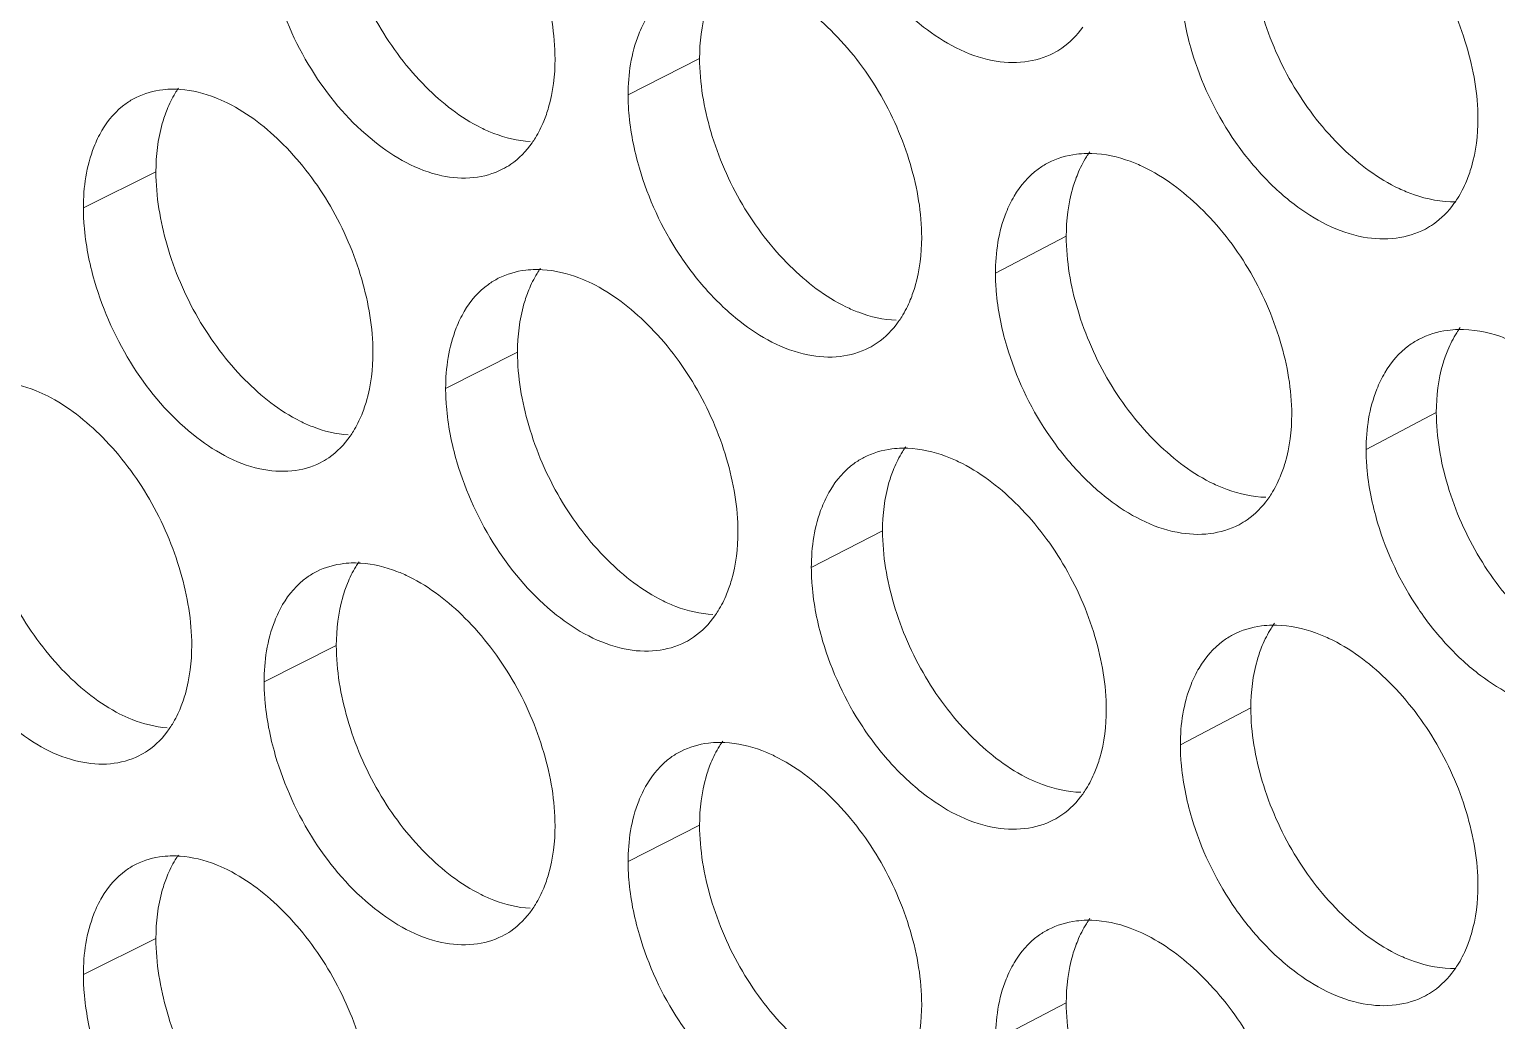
# Model space of a CAD drawing. Header units: millimetres. Extents: x 1177 to 4147, y 93 to 2194.
# Drawn here: x 2580.43 to 2595.5, y 1010.76 to 1020.94 of the extents above; entities that cross this region are included whole.
import ezdxf

# ---------------------------------------------------------------- set-up
doc = ezdxf.new("R2010")
doc.units = ezdxf.units.MM
doc.header["$LTSCALE"] = 0.1
doc.layers.get('0').update_dxf_attribs({"lineweight": 13})
doc.layers.add('标注', color=251, linetype='Continuous', lineweight=9)

# ---------------------------------------------------------------- blocks, each defined once
blk = doc.blocks.new('02')
blk.add_open_spline([(4464.256, 1081.959), (4470.898, 1078.69), (4498.426, 1065.614), (4526.651, 1054.018), (4548.28, 1045.99)], degree=3, knots=[0, 0, 0, 0, 0.242917, 1, 1, 1, 1])
at = {"layer": '标注'}
for p, q in [((4465.295, 1049.326), (4464.246, 1048.79)), ((4457.319, 1047.663), (4456.254, 1047.134)), ((4457.319, 1047.663), (4456.254, 1047.134)), ((4470.674, 1046.716), (4469.635, 1046.175)), ((4462.624, 1045.015), (4461.569, 1044.482)), ((4462.624, 1045.015), (4461.569, 1044.482)), ((4476.103, 1044.131), (4475.073, 1043.586)), ((4467.979, 1042.392), (4466.934, 1041.854)), ((4467.979, 1042.392), (4466.934, 1041.854)), ((4459.965, 1040.711), (4458.906, 1040.18)), ((4473.382, 1039.795), (4472.348, 1039.252)), ((4473.382, 1039.795), (4472.348, 1039.252)), ((4465.295, 1038.076), (4464.246, 1037.54)), ((4457.319, 1036.413), (4456.254, 1035.884)), ((4470.674, 1035.466), (4469.635, 1034.925))]:
    blk.add_line(p, q, dxfattribs=at)
for centre, radius, start, end in [((4457.571, 1047.415), 1.459, 85.9113, 90.3279), ((4457.571, 1047.415), 1.459, 85.9113, 90.3279), ((4471.001, 1046.422), 1.508, 88.1658, 91.0012), ((4462.906, 1044.749), 1.478, 86.8291, 90.6001), ((4462.906, 1044.749), 1.478, 86.8291, 90.6001), ((4468.29, 1042.108), 1.498, 87.7255, 90.8684), ((4468.29, 1042.108), 1.498, 87.7255, 90.8684), ((4460.232, 1040.454), 1.468, 86.3729, 90.4645), ((4473.723, 1039.493), 1.518, 88.601, 91.1331), ((4473.723, 1039.493), 1.518, 88.601, 91.1331), ((4465.592, 1037.801), 1.488, 87.2799, 90.7347), ((4457.571, 1036.165), 1.459, 85.9113, 90.3279), ((4471.001, 1035.172), 1.508, 88.1658, 91.0012)]:
    blk.add_arc(centre, radius, start, end, dxfattribs=at)
for points, knots in [([(4463.174, 1049.316), (4463.174, 1049.678), (4463.043, 1050.43), (4462.592, 1051.478), (4461.916, 1052.366), (4461.339, 1052.819), (4461.036, 1052.969)], [0, 0, 0, 0, 0.246729, 0.511193, 0.769606, 1, 1, 1, 1]), ([(4467.1, 1052.03), (4467.232, 1051.585), (4467.528, 1050.944), (4468.087, 1050.224), (4468.68, 1049.663), (4469.366, 1049.287), (4470.055, 1049.247), (4470.357, 1049.335), (4470.489, 1049.403)], [0, 0, 0, 0, 0.29218, 0.435922, 0.57205, 0.806581, 0.906826, 1, 1, 1, 1]), ([(4476.714, 1048.439), (4476.714, 1048.801), (4476.581, 1049.552), (4476.118, 1050.595), (4475.425, 1051.477), (4474.836, 1051.92), (4474.527, 1052.066)], [0, 0, 0, 0, 0.245829, 0.509477, 0.768016, 1, 1, 1, 1]), ([(4459.965, 1051.961), (4459.965, 1051.598), (4460.094, 1050.847), (4460.542, 1049.798), (4461.214, 1048.908), (4461.789, 1048.455), (4462.091, 1048.306)], [0, 0, 0, 0, 0.247033, 0.511643, 0.769894, 1, 1, 1, 1]), ([(4473.382, 1051.045), (4473.382, 1050.683), (4473.514, 1049.932), (4473.973, 1048.888), (4474.662, 1048.005), (4475.249, 1047.561), (4475.558, 1047.415)], [0, 0, 0, 0, 0.246134, 0.50993, 0.768307, 1, 1, 1, 1]), ([(4472.348, 1050.502), (4472.348, 1050.415), (4472.364, 1050.053), (4472.437, 1049.693), (4472.516, 1049.429)], [0, 0, 0, 0, 0.238732, 1, 1, 1, 1]), ([(4459.07, 1050.354), (4459.198, 1049.91), (4459.581, 1049.075), (4460.418, 1048.1), (4461.291, 1047.6), (4461.971, 1047.549), (4462.27, 1047.632), (4462.4, 1047.698)], [0, 0, 0, 0, 0.293762, 0.573619, 0.807925, 0.907583, 1, 1, 1, 1]), ([(4468.553, 1046.696), (4468.553, 1047.058), (4468.422, 1047.81), (4467.966, 1048.856), (4467.283, 1049.741), (4466.701, 1050.19), (4466.395, 1050.339)], [0, 0, 0, 0, 0.246367, 0.510504, 0.768967, 1, 1, 1, 1]), ([(4465.461, 1050.239), (4465.433, 1050.172), (4465.332, 1049.878), (4465.295, 1049.564), (4465.295, 1049.326)], [0, 0, 0, 0, 0.233282, 1, 1, 1, 1]), ([(4464.519, 1049.92), (4464.474, 1049.843), (4464.304, 1049.49), (4464.246, 1049.091), (4464.246, 1048.79)], [0, 0, 0, 0, 0.228624, 1, 1, 1, 1]), ([(4470.489, 1049.403), (4470.53, 1049.425), (4470.694, 1049.524), (4470.831, 1049.664), (4470.915, 1049.782)], [0, 0, 0, 0, 0.245281, 1, 1, 1, 1]), ([(4472.516, 1049.429), (4472.649, 1048.983), (4472.949, 1048.342), (4473.515, 1047.624), (4474.116, 1047.064), (4474.81, 1046.694), (4475.505, 1046.66), (4475.81, 1046.752), (4475.943, 1046.822)], [0, 0, 0, 0, 0.291305, 0.434775, 0.570777, 0.805593, 0.906279, 1, 1, 1, 1]), ([(4463.008, 1048.403), (4463.036, 1048.47), (4463.137, 1048.764), (4463.174, 1049.078), (4463.174, 1049.316)], [0, 0, 0, 0, 0.233221, 1, 1, 1, 1]), ([(4465.295, 1049.326), (4465.295, 1048.963), (4465.425, 1048.212), (4465.878, 1047.165), (4466.556, 1046.278), (4467.136, 1045.829), (4467.441, 1045.681)], [0, 0, 0, 0, 0.246671, 0.510955, 0.769257, 1, 1, 1, 1]), ([(4457.563, 1048.874), (4457.516, 1048.874), (4457.332, 1048.863), (4457.149, 1048.812), (4457.027, 1048.752)], [0, 0, 0, 0, 0.258421, 1, 1, 1, 1]), ([(4457.563, 1048.874), (4457.516, 1048.874), (4457.332, 1048.863), (4457.149, 1048.812), (4457.027, 1048.752)], [0, 0, 0, 0, 0.258421, 1, 1, 1, 1]), ([(4457.648, 1048.887), (4457.632, 1048.863), (4457.568, 1048.764), (4457.516, 1048.657), (4457.482, 1048.575)], [0, 0, 0, 0, 0.242569, 1, 1, 1, 1]), ([(4457.648, 1048.887), (4457.632, 1048.863), (4457.568, 1048.764), (4457.516, 1048.657), (4457.482, 1048.575)], [0, 0, 0, 0, 0.242569, 1, 1, 1, 1]), ([(4458.374, 1048.668), (4458.316, 1048.697), (4458.094, 1048.797), (4457.853, 1048.858), (4457.675, 1048.87)], [0, 0, 0, 0, 0.266713, 1, 1, 1, 1]), ([(4458.374, 1048.668), (4458.316, 1048.697), (4458.094, 1048.797), (4457.853, 1048.858), (4457.675, 1048.87)], [0, 0, 0, 0, 0.266713, 1, 1, 1, 1]), ([(4464.246, 1048.79), (4464.246, 1048.703), (4464.261, 1048.34), (4464.333, 1047.98), (4464.411, 1047.715)], [0, 0, 0, 0, 0.238632, 1, 1, 1, 1]), ([(4457.027, 1048.752), (4456.976, 1048.726), (4456.774, 1048.605), (4456.616, 1048.419), (4456.526, 1048.266)], [0, 0, 0, 0, 0.242512, 1, 1, 1, 1]), ([(4457.027, 1048.752), (4456.976, 1048.726), (4456.774, 1048.605), (4456.616, 1048.419), (4456.526, 1048.266)], [0, 0, 0, 0, 0.242512, 1, 1, 1, 1]), ([(4457.482, 1048.575), (4457.455, 1048.508), (4457.355, 1048.214), (4457.319, 1047.9), (4457.319, 1047.663)], [0, 0, 0, 0, 0.232835, 1, 1, 1, 1]), ([(4457.482, 1048.575), (4457.455, 1048.508), (4457.355, 1048.214), (4457.319, 1047.9), (4457.319, 1047.663)], [0, 0, 0, 0, 0.232835, 1, 1, 1, 1]), ([(4460.502, 1045.01), (4460.502, 1045.373), (4460.373, 1046.125), (4459.923, 1047.173), (4459.251, 1048.063), (4458.677, 1048.517), (4458.374, 1048.668)], [0, 0, 0, 0, 0.246911, 0.511538, 0.769926, 1, 1, 1, 1]), ([(4460.502, 1045.01), (4460.502, 1045.373), (4460.373, 1046.125), (4459.923, 1047.173), (4459.251, 1048.063), (4458.677, 1048.517), (4458.374, 1048.668)], [0, 0, 0, 0, 0.246911, 0.511538, 0.769926, 1, 1, 1, 1]), ([(4462.837, 1048.086), (4462.854, 1048.11), (4462.92, 1048.21), (4462.974, 1048.319), (4463.008, 1048.403)], [0, 0, 0, 0, 0.242697, 1, 1, 1, 1]), ([(4476.545, 1047.525), (4476.573, 1047.592), (4476.676, 1047.886), (4476.714, 1048.2), (4476.714, 1048.439)], [0, 0, 0, 0, 0.233967, 1, 1, 1, 1]), ([(4456.526, 1048.266), (4456.481, 1048.189), (4456.312, 1047.835), (4456.254, 1047.436), (4456.254, 1047.134)], [0, 0, 0, 0, 0.227885, 1, 1, 1, 1]), ([(4456.526, 1048.266), (4456.481, 1048.189), (4456.312, 1047.835), (4456.254, 1047.436), (4456.254, 1047.134)], [0, 0, 0, 0, 0.227885, 1, 1, 1, 1]), ([(4462.091, 1048.306), (4462.151, 1048.276), (4462.379, 1048.175), (4462.626, 1048.116), (4462.809, 1048.105)], [0, 0, 0, 0, 0.2667, 1, 1, 1, 1]), ([(4462.4, 1047.698), (4462.443, 1047.72), (4462.612, 1047.819), (4462.752, 1047.965), (4462.837, 1048.086)], [0, 0, 0, 0, 0.244733, 1, 1, 1, 1]), ([(4470.974, 1047.93), (4470.924, 1047.929), (4470.728, 1047.916), (4470.535, 1047.859), (4470.407, 1047.792)], [0, 0, 0, 0, 0.258483, 1, 1, 1, 1]), ([(4471.019, 1047.954), (4471.002, 1047.93), (4470.933, 1047.827), (4470.877, 1047.716), (4470.842, 1047.63)], [0, 0, 0, 0, 0.242868, 1, 1, 1, 1]), ([(4471.804, 1047.734), (4471.742, 1047.764), (4471.501, 1047.866), (4471.24, 1047.924), (4471.049, 1047.93)], [0, 0, 0, 0, 0.266802, 1, 1, 1, 1]), ([(4464.411, 1047.715), (4464.542, 1047.27), (4464.836, 1046.63), (4465.392, 1045.909), (4465.981, 1045.347), (4466.662, 1044.969), (4467.348, 1044.924), (4467.649, 1045.011), (4467.78, 1045.078)], [0, 0, 0, 0, 0.292621, 0.4365, 0.572692, 0.807081, 0.907102, 1, 1, 1, 1]), ([(4470.407, 1047.792), (4470.356, 1047.765), (4470.157, 1047.642), (4470, 1047.457), (4469.91, 1047.305)], [0, 0, 0, 0, 0.24332, 1, 1, 1, 1]), ([(4473.982, 1044.101), (4473.982, 1044.464), (4473.849, 1045.215), (4473.388, 1046.259), (4472.699, 1047.142), (4472.112, 1047.587), (4471.804, 1047.734)], [0, 0, 0, 0, 0.246007, 0.509819, 0.768332, 1, 1, 1, 1]), ([(4457.319, 1047.663), (4457.319, 1047.3), (4457.447, 1046.548), (4457.893, 1045.499), (4458.561, 1044.608), (4459.134, 1044.153), (4459.435, 1044.002)], [0, 0, 0, 0, 0.247215, 0.511988, 0.770214, 1, 1, 1, 1]), ([(4457.319, 1047.663), (4457.319, 1047.3), (4457.447, 1046.548), (4457.893, 1045.499), (4458.561, 1044.608), (4459.134, 1044.153), (4459.435, 1044.002)], [0, 0, 0, 0, 0.247215, 0.511988, 0.770214, 1, 1, 1, 1]), ([(4470.842, 1047.63), (4470.814, 1047.563), (4470.712, 1047.268), (4470.674, 1046.954), (4470.674, 1046.716)], [0, 0, 0, 0, 0.233581, 1, 1, 1, 1]), ([(4476.362, 1047.194), (4476.38, 1047.219), (4476.451, 1047.323), (4476.508, 1047.436), (4476.545, 1047.525)], [0, 0, 0, 0, 0.243017, 1, 1, 1, 1]), ([(4469.91, 1047.305), (4469.864, 1047.228), (4469.694, 1046.875), (4469.635, 1046.476), (4469.635, 1046.175)], [0, 0, 0, 0, 0.229116, 1, 1, 1, 1]), ([(4475.558, 1047.415), (4475.627, 1047.383), (4475.891, 1047.273), (4476.181, 1047.218), (4476.39, 1047.223)], [0, 0, 0, 0, 0.268088, 1, 1, 1, 1]), ([(4456.254, 1047.134), (4456.254, 1047.048), (4456.27, 1046.684), (4456.341, 1046.324), (4456.418, 1046.058)], [0, 0, 0, 0, 0.238534, 1, 1, 1, 1]), ([(4456.254, 1047.134), (4456.254, 1047.048), (4456.27, 1046.684), (4456.341, 1046.324), (4456.418, 1046.058)], [0, 0, 0, 0, 0.238534, 1, 1, 1, 1]), ([(4475.943, 1046.822), (4475.983, 1046.844), (4476.144, 1046.942), (4476.279, 1047.079), (4476.362, 1047.194)], [0, 0, 0, 0, 0.245619, 1, 1, 1, 1]), ([(4468.386, 1045.783), (4468.414, 1045.85), (4468.516, 1046.144), (4468.553, 1046.458), (4468.553, 1046.696)], [0, 0, 0, 0, 0.233519, 1, 1, 1, 1]), ([(4470.674, 1046.716), (4470.674, 1046.353), (4470.806, 1045.602), (4471.263, 1044.557), (4471.948, 1043.673), (4472.533, 1043.227), (4472.84, 1043.081)], [0, 0, 0, 0, 0.246312, 0.510271, 0.768623, 1, 1, 1, 1]), ([(4462.89, 1046.227), (4462.842, 1046.227), (4462.653, 1046.216), (4462.467, 1046.162), (4462.342, 1046.099)], [0, 0, 0, 0, 0.258444, 1, 1, 1, 1]), ([(4462.89, 1046.227), (4462.842, 1046.227), (4462.653, 1046.216), (4462.467, 1046.162), (4462.342, 1046.099)], [0, 0, 0, 0, 0.258444, 1, 1, 1, 1]), ([(4462.96, 1046.245), (4462.943, 1046.221), (4462.877, 1046.12), (4462.823, 1046.012), (4462.789, 1045.928)], [0, 0, 0, 0, 0.242682, 1, 1, 1, 1]), ([(4462.96, 1046.245), (4462.943, 1046.221), (4462.877, 1046.12), (4462.823, 1046.012), (4462.789, 1045.928)], [0, 0, 0, 0, 0.242682, 1, 1, 1, 1]), ([(4463.709, 1046.026), (4463.649, 1046.055), (4463.42, 1046.156), (4463.171, 1046.215), (4462.988, 1046.225)], [0, 0, 0, 0, 0.266759, 1, 1, 1, 1]), ([(4463.709, 1046.026), (4463.649, 1046.055), (4463.42, 1046.156), (4463.171, 1046.215), (4462.988, 1046.225)], [0, 0, 0, 0, 0.266759, 1, 1, 1, 1]), ([(4456.418, 1046.058), (4456.546, 1045.615), (4456.925, 1044.78), (4457.757, 1043.803), (4458.624, 1043.301), (4459.301, 1043.246), (4459.599, 1043.327), (4459.729, 1043.392)], [0, 0, 0, 0, 0.294207, 0.574275, 0.808437, 0.907868, 1, 1, 1, 1]), ([(4456.418, 1046.058), (4456.546, 1045.615), (4456.925, 1044.78), (4457.757, 1043.803), (4458.624, 1043.301), (4459.301, 1043.246), (4459.599, 1043.327), (4459.729, 1043.392)], [0, 0, 0, 0, 0.294207, 0.574275, 0.808437, 0.907868, 1, 1, 1, 1]), ([(4462.342, 1046.099), (4462.291, 1046.073), (4462.09, 1045.951), (4461.932, 1045.766), (4461.842, 1045.613)], [0, 0, 0, 0, 0.242847, 1, 1, 1, 1]), ([(4462.342, 1046.099), (4462.291, 1046.073), (4462.09, 1045.951), (4461.932, 1045.766), (4461.842, 1045.613)], [0, 0, 0, 0, 0.242847, 1, 1, 1, 1]), ([(4465.857, 1042.378), (4465.857, 1042.74), (4465.726, 1043.492), (4465.272, 1044.538), (4464.593, 1045.426), (4464.014, 1045.876), (4463.709, 1046.026)], [0, 0, 0, 0, 0.246547, 0.510848, 0.769286, 1, 1, 1, 1]), ([(4465.857, 1042.378), (4465.857, 1042.74), (4465.726, 1043.492), (4465.272, 1044.538), (4464.593, 1045.426), (4464.014, 1045.876), (4463.709, 1046.026)], [0, 0, 0, 0, 0.246547, 0.510848, 0.769286, 1, 1, 1, 1]), ([(4469.635, 1046.175), (4469.635, 1046.088), (4469.651, 1045.725), (4469.724, 1045.366), (4469.802, 1045.101)], [0, 0, 0, 0, 0.238699, 1, 1, 1, 1]), ([(4462.789, 1045.928), (4462.761, 1045.861), (4462.661, 1045.567), (4462.624, 1045.253), (4462.624, 1045.015)], [0, 0, 0, 0, 0.233133, 1, 1, 1, 1]), ([(4462.789, 1045.928), (4462.761, 1045.861), (4462.661, 1045.567), (4462.624, 1045.253), (4462.624, 1045.015)], [0, 0, 0, 0, 0.233133, 1, 1, 1, 1]), ([(4468.21, 1045.46), (4468.227, 1045.484), (4468.295, 1045.587), (4468.351, 1045.697), (4468.386, 1045.783)], [0, 0, 0, 0, 0.242819, 1, 1, 1, 1]), ([(4461.842, 1045.613), (4461.797, 1045.536), (4461.628, 1045.182), (4461.569, 1044.783), (4461.569, 1044.482)], [0, 0, 0, 0, 0.228378, 1, 1, 1, 1]), ([(4461.842, 1045.613), (4461.797, 1045.536), (4461.628, 1045.182), (4461.569, 1044.783), (4461.569, 1044.482)], [0, 0, 0, 0, 0.228378, 1, 1, 1, 1]), ([(4467.441, 1045.681), (4467.503, 1045.651), (4467.738, 1045.549), (4467.993, 1045.491), (4468.181, 1045.483)], [0, 0, 0, 0, 0.26673, 1, 1, 1, 1]), ([(4467.78, 1045.078), (4467.822, 1045.1), (4467.988, 1045.199), (4468.126, 1045.341), (4468.21, 1045.46)], [0, 0, 0, 0, 0.245104, 1, 1, 1, 1]), ([(4476.424, 1045.347), (4476.373, 1045.346), (4476.173, 1045.331), (4475.975, 1045.272), (4475.844, 1045.202)], [0, 0, 0, 0, 0.258513, 1, 1, 1, 1]), ([(4476.453, 1045.376), (4476.435, 1045.351), (4476.365, 1045.247), (4476.308, 1045.134), (4476.271, 1045.046)], [0, 0, 0, 0, 0.243002, 1, 1, 1, 1]), ([(4477.262, 1045.155), (4477.192, 1045.188), (4476.926, 1045.297), (4476.635, 1045.352), (4476.424, 1045.347)], [0, 0, 0, 0, 0.268167, 1, 1, 1, 1]), ([(4475.844, 1045.202), (4475.794, 1045.175), (4475.595, 1045.051), (4475.439, 1044.866), (4475.349, 1044.714)], [0, 0, 0, 0, 0.243618, 1, 1, 1, 1]), ([(4460.338, 1044.098), (4460.365, 1044.165), (4460.466, 1044.459), (4460.502, 1044.772), (4460.502, 1045.01)], [0, 0, 0, 0, 0.233071, 1, 1, 1, 1]), ([(4460.338, 1044.098), (4460.365, 1044.165), (4460.466, 1044.459), (4460.502, 1044.772), (4460.502, 1045.01)], [0, 0, 0, 0, 0.233071, 1, 1, 1, 1]), ([(4462.624, 1045.015), (4462.624, 1044.652), (4462.754, 1043.901), (4463.204, 1042.853), (4463.879, 1041.965), (4464.456, 1041.514), (4464.76, 1041.365)], [0, 0, 0, 0, 0.246852, 0.511298, 0.769575, 1, 1, 1, 1]), ([(4462.624, 1045.015), (4462.624, 1044.652), (4462.754, 1043.901), (4463.204, 1042.853), (4463.879, 1041.965), (4464.456, 1041.514), (4464.76, 1041.365)], [0, 0, 0, 0, 0.246852, 0.511298, 0.769575, 1, 1, 1, 1]), ([(4469.802, 1045.101), (4469.934, 1044.656), (4470.232, 1044.015), (4470.795, 1043.296), (4471.392, 1042.735), (4472.082, 1042.362), (4472.774, 1042.325), (4473.078, 1042.415), (4473.209, 1042.484)], [0, 0, 0, 0, 0.291742, 0.435347, 0.571412, 0.806086, 0.906551, 1, 1, 1, 1]), ([(4476.271, 1045.046), (4476.243, 1044.979), (4476.14, 1044.685), (4476.103, 1044.37), (4476.103, 1044.131)], [0, 0, 0, 0, 0.233879, 1, 1, 1, 1]), ([(4475.349, 1044.714), (4475.303, 1044.637), (4475.133, 1044.285), (4475.073, 1043.886), (4475.073, 1043.586)], [0, 0, 0, 0, 0.229607, 1, 1, 1, 1]), ([(4455.726, 1044.374), (4455.669, 1044.403), (4455.45, 1044.502), (4455.213, 1044.563), (4455.038, 1044.577)], [0, 0, 0, 0, 0.266684, 1, 1, 1, 1]), ([(4461.569, 1044.482), (4461.569, 1044.395), (4461.585, 1044.032), (4461.657, 1043.672), (4461.734, 1043.407)], [0, 0, 0, 0, 0.238599, 1, 1, 1, 1]), ([(4461.569, 1044.482), (4461.569, 1044.395), (4461.585, 1044.032), (4461.657, 1043.672), (4461.734, 1043.407)], [0, 0, 0, 0, 0.238599, 1, 1, 1, 1]), ([(4457.844, 1040.711), (4457.844, 1041.074), (4457.715, 1041.825), (4457.268, 1042.875), (4456.598, 1043.766), (4456.027, 1044.222), (4455.726, 1044.374)], [0, 0, 0, 0, 0.247093, 0.511885, 0.770247, 1, 1, 1, 1]), ([(4460.169, 1043.783), (4460.185, 1043.807), (4460.25, 1043.907), (4460.304, 1044.015), (4460.338, 1044.098)], [0, 0, 0, 0, 0.24264, 1, 1, 1, 1]), ([(4460.169, 1043.783), (4460.185, 1043.807), (4460.25, 1043.907), (4460.304, 1044.015), (4460.338, 1044.098)], [0, 0, 0, 0, 0.24264, 1, 1, 1, 1]), ([(4473.813, 1043.188), (4473.841, 1043.255), (4473.944, 1043.549), (4473.982, 1043.863), (4473.982, 1044.101)], [0, 0, 0, 0, 0.233818, 1, 1, 1, 1]), ([(4476.103, 1044.131), (4476.103, 1043.769), (4476.235, 1043.018), (4476.696, 1041.975), (4477.388, 1041.094), (4477.978, 1040.651), (4478.287, 1040.506)], [0, 0, 0, 0, 0.245956, 0.50959, 0.767992, 1, 1, 1, 1]), ([(4459.435, 1044.002), (4459.494, 1043.973), (4459.718, 1043.873), (4459.961, 1043.813), (4460.141, 1043.801)], [0, 0, 0, 0, 0.266679, 1, 1, 1, 1]), ([(4459.435, 1044.002), (4459.494, 1043.973), (4459.718, 1043.873), (4459.961, 1043.813), (4460.141, 1043.801)], [0, 0, 0, 0, 0.266679, 1, 1, 1, 1]), ([(4459.729, 1043.392), (4459.772, 1043.414), (4459.942, 1043.514), (4460.083, 1043.661), (4460.169, 1043.783)], [0, 0, 0, 0, 0.244538, 1, 1, 1, 1]), ([(4459.729, 1043.392), (4459.772, 1043.414), (4459.942, 1043.514), (4460.083, 1043.661), (4460.169, 1043.783)], [0, 0, 0, 0, 0.244538, 1, 1, 1, 1]), ([(4468.32, 1043.628), (4468.303, 1043.604), (4468.236, 1043.502), (4468.18, 1043.392), (4468.145, 1043.306)], [0, 0, 0, 0, 0.242804, 1, 1, 1, 1]), ([(4468.32, 1043.628), (4468.303, 1043.604), (4468.236, 1043.502), (4468.18, 1043.392), (4468.145, 1043.306)], [0, 0, 0, 0, 0.242804, 1, 1, 1, 1]), ([(4461.734, 1043.407), (4461.864, 1042.962), (4462.249, 1042.127), (4463.091, 1041.152), (4463.97, 1040.656), (4464.653, 1040.609), (4464.954, 1040.693), (4465.084, 1040.76)], [0, 0, 0, 0, 0.293319, 0.572966, 0.807416, 0.907301, 1, 1, 1, 1]), ([(4461.734, 1043.407), (4461.864, 1042.962), (4462.249, 1042.127), (4463.091, 1041.152), (4463.97, 1040.656), (4464.653, 1040.609), (4464.954, 1040.693), (4465.084, 1040.76)], [0, 0, 0, 0, 0.293319, 0.572966, 0.807416, 0.907301, 1, 1, 1, 1]), ([(4467.706, 1043.471), (4467.656, 1043.445), (4467.456, 1043.322), (4467.298, 1043.137), (4467.208, 1042.984)], [0, 0, 0, 0, 0.243166, 1, 1, 1, 1]), ([(4467.706, 1043.471), (4467.656, 1043.445), (4467.456, 1043.322), (4467.298, 1043.137), (4467.208, 1042.984)], [0, 0, 0, 0, 0.243166, 1, 1, 1, 1]), ([(4468.267, 1043.606), (4468.217, 1043.606), (4468.024, 1043.593), (4467.834, 1043.537), (4467.706, 1043.471)], [0, 0, 0, 0, 0.258469, 1, 1, 1, 1]), ([(4468.267, 1043.606), (4468.217, 1043.606), (4468.024, 1043.593), (4467.834, 1043.537), (4467.706, 1043.471)], [0, 0, 0, 0, 0.258469, 1, 1, 1, 1]), ([(4469.094, 1043.408), (4469.032, 1043.438), (4468.795, 1043.54), (4468.538, 1043.598), (4468.349, 1043.605)], [0, 0, 0, 0, 0.266791, 1, 1, 1, 1]), ([(4469.094, 1043.408), (4469.032, 1043.438), (4468.795, 1043.54), (4468.538, 1043.598), (4468.349, 1043.605)], [0, 0, 0, 0, 0.266791, 1, 1, 1, 1]), ([(4471.261, 1039.77), (4471.261, 1040.133), (4471.129, 1040.884), (4470.671, 1041.929), (4469.985, 1042.813), (4469.401, 1043.261), (4469.094, 1043.408)], [0, 0, 0, 0, 0.246187, 0.510161, 0.768649, 1, 1, 1, 1]), ([(4471.261, 1039.77), (4471.261, 1040.133), (4471.129, 1040.884), (4470.671, 1041.929), (4469.985, 1042.813), (4469.401, 1043.261), (4469.094, 1043.408)], [0, 0, 0, 0, 0.246187, 0.510161, 0.768649, 1, 1, 1, 1]), ([(4475.073, 1043.586), (4475.073, 1043.499), (4475.089, 1043.136), (4475.163, 1042.777), (4475.242, 1042.513)], [0, 0, 0, 0, 0.238766, 1, 1, 1, 1]), ([(4454.685, 1043.371), (4454.685, 1043.008), (4454.813, 1042.256), (4455.256, 1041.206), (4455.921, 1040.314), (4456.491, 1039.857), (4456.791, 1039.706)], [0, 0, 0, 0, 0.247397, 0.512334, 0.770535, 1, 1, 1, 1]), ([(4468.145, 1043.306), (4468.117, 1043.239), (4468.016, 1042.945), (4467.979, 1042.631), (4467.979, 1042.392)], [0, 0, 0, 0, 0.233432, 1, 1, 1, 1]), ([(4468.145, 1043.306), (4468.117, 1043.239), (4468.016, 1042.945), (4467.979, 1042.631), (4467.979, 1042.392)], [0, 0, 0, 0, 0.233432, 1, 1, 1, 1]), ([(4473.633, 1042.86), (4473.65, 1042.884), (4473.72, 1042.988), (4473.777, 1043.1), (4473.813, 1043.188)], [0, 0, 0, 0, 0.242949, 1, 1, 1, 1]), ([(4467.208, 1042.984), (4467.163, 1042.907), (4466.993, 1042.554), (4466.934, 1042.155), (4466.934, 1041.854)], [0, 0, 0, 0, 0.22887, 1, 1, 1, 1]), ([(4467.208, 1042.984), (4467.163, 1042.907), (4466.993, 1042.554), (4466.934, 1042.155), (4466.934, 1041.854)], [0, 0, 0, 0, 0.22887, 1, 1, 1, 1]), ([(4472.84, 1043.081), (4472.903, 1043.05), (4473.146, 1042.948), (4473.409, 1042.891), (4473.602, 1042.886)], [0, 0, 0, 0, 0.266746, 1, 1, 1, 1]), ([(4473.209, 1042.484), (4473.251, 1042.506), (4473.413, 1042.604), (4473.549, 1042.744), (4473.633, 1042.86)], [0, 0, 0, 0, 0.245453, 1, 1, 1, 1]), ([(4465.691, 1041.465), (4465.719, 1041.532), (4465.82, 1041.826), (4465.857, 1042.14), (4465.857, 1042.378)], [0, 0, 0, 0, 0.23337, 1, 1, 1, 1]), ([(4465.691, 1041.465), (4465.719, 1041.532), (4465.82, 1041.826), (4465.857, 1042.14), (4465.857, 1042.378)], [0, 0, 0, 0, 0.23337, 1, 1, 1, 1]), ([(4467.979, 1042.392), (4467.979, 1042.03), (4468.109, 1041.279), (4468.564, 1040.233), (4469.246, 1039.347), (4469.828, 1038.9), (4470.134, 1038.752)], [0, 0, 0, 0, 0.246491, 0.510612, 0.768939, 1, 1, 1, 1]), ([(4467.979, 1042.392), (4467.979, 1042.03), (4468.109, 1041.279), (4468.564, 1040.233), (4469.246, 1039.347), (4469.828, 1038.9), (4470.134, 1038.752)], [0, 0, 0, 0, 0.246491, 0.510612, 0.768939, 1, 1, 1, 1]), ([(4475.242, 1042.513), (4475.375, 1042.066), (4475.677, 1041.425), (4476.248, 1040.708), (4476.852, 1040.149), (4477.551, 1039.782), (4478.249, 1039.751), (4478.555, 1039.845), (4478.688, 1039.916)], [0, 0, 0, 0, 0.290871, 0.434206, 0.570147, 0.805105, 0.906009, 1, 1, 1, 1]), ([(4460.221, 1041.923), (4460.172, 1041.922), (4459.986, 1041.911), (4459.802, 1041.859), (4459.679, 1041.797)], [0, 0, 0, 0, 0.258432, 1, 1, 1, 1]), ([(4460.298, 1041.938), (4460.281, 1041.914), (4460.216, 1041.814), (4460.163, 1041.707), (4460.129, 1041.623)], [0, 0, 0, 0, 0.242625, 1, 1, 1, 1]), ([(4461.036, 1041.719), (4460.977, 1041.748), (4460.751, 1041.848), (4460.506, 1041.908), (4460.325, 1041.92)], [0, 0, 0, 0, 0.266738, 1, 1, 1, 1]), ([(4453.778, 1041.769), (4453.905, 1041.325), (4454.28, 1040.492), (4455.002, 1039.643), (4455.671, 1039.181), (4456.166, 1038.99), (4456.644, 1038.949), (4456.941, 1039.029), (4457.07, 1039.093)], [0, 0, 0, 0, 0.294183, 0.574014, 0.698487, 0.809259, 0.908301, 1, 1, 1, 1]), ([(4459.679, 1041.797), (4459.628, 1041.772), (4459.426, 1041.65), (4459.268, 1041.464), (4459.178, 1041.311)], [0, 0, 0, 0, 0.242682, 1, 1, 1, 1]), ([(4463.174, 1038.066), (4463.174, 1038.428), (4463.043, 1039.18), (4462.592, 1040.228), (4461.916, 1041.116), (4461.339, 1041.569), (4461.036, 1041.719)], [0, 0, 0, 0, 0.246729, 0.511193, 0.769606, 1, 1, 1, 1]), ([(4466.934, 1041.854), (4466.934, 1041.768), (4466.95, 1041.405), (4467.022, 1041.045), (4467.1, 1040.78)], [0, 0, 0, 0, 0.238665, 1, 1, 1, 1]), ([(4466.934, 1041.854), (4466.934, 1041.768), (4466.95, 1041.405), (4467.022, 1041.045), (4467.1, 1040.78)], [0, 0, 0, 0, 0.238665, 1, 1, 1, 1]), ([(4460.129, 1041.623), (4460.102, 1041.556), (4460.002, 1041.262), (4459.965, 1040.949), (4459.965, 1040.711)], [0, 0, 0, 0, 0.232984, 1, 1, 1, 1]), ([(4465.517, 1041.145), (4465.534, 1041.169), (4465.601, 1041.27), (4465.656, 1041.38), (4465.691, 1041.465)], [0, 0, 0, 0, 0.242757, 1, 1, 1, 1]), ([(4465.517, 1041.145), (4465.534, 1041.169), (4465.601, 1041.27), (4465.656, 1041.38), (4465.691, 1041.465)], [0, 0, 0, 0, 0.242757, 1, 1, 1, 1]), ([(4459.178, 1041.311), (4459.133, 1041.234), (4458.964, 1040.881), (4458.906, 1040.481), (4458.906, 1040.18)], [0, 0, 0, 0, 0.228131, 1, 1, 1, 1]), ([(4464.76, 1041.365), (4464.821, 1041.335), (4465.052, 1041.234), (4465.304, 1041.175), (4465.489, 1041.166)], [0, 0, 0, 0, 0.266716, 1, 1, 1, 1]), ([(4464.76, 1041.365), (4464.821, 1041.335), (4465.052, 1041.234), (4465.304, 1041.175), (4465.489, 1041.166)], [0, 0, 0, 0, 0.266716, 1, 1, 1, 1]), ([(4465.084, 1040.76), (4465.126, 1040.782), (4465.294, 1040.881), (4465.433, 1041.025), (4465.517, 1041.145)], [0, 0, 0, 0, 0.244921, 1, 1, 1, 1]), ([(4465.084, 1040.76), (4465.126, 1040.782), (4465.294, 1040.881), (4465.433, 1041.025), (4465.517, 1041.145)], [0, 0, 0, 0, 0.244921, 1, 1, 1, 1]), ([(4473.73, 1041.037), (4473.712, 1041.012), (4473.643, 1040.909), (4473.586, 1040.797), (4473.55, 1040.71)], [0, 0, 0, 0, 0.242934, 1, 1, 1, 1]), ([(4473.73, 1041.037), (4473.712, 1041.012), (4473.643, 1040.909), (4473.586, 1040.797), (4473.55, 1040.71)], [0, 0, 0, 0, 0.242934, 1, 1, 1, 1]), ([(4473.119, 1040.869), (4473.069, 1040.842), (4472.87, 1040.718), (4472.713, 1040.533), (4472.623, 1040.381)], [0, 0, 0, 0, 0.243471, 1, 1, 1, 1]), ([(4473.119, 1040.869), (4473.069, 1040.842), (4472.87, 1040.718), (4472.713, 1040.533), (4472.623, 1040.381)], [0, 0, 0, 0, 0.243471, 1, 1, 1, 1]), ([(4473.693, 1041.01), (4473.642, 1041.009), (4473.444, 1040.995), (4473.249, 1040.937), (4473.119, 1040.869)], [0, 0, 0, 0, 0.258498, 1, 1, 1, 1]), ([(4473.693, 1041.01), (4473.642, 1041.009), (4473.444, 1040.995), (4473.249, 1040.937), (4473.119, 1040.869)], [0, 0, 0, 0, 0.258498, 1, 1, 1, 1]), ([(4474.527, 1040.816), (4474.463, 1040.847), (4474.219, 1040.949), (4473.954, 1041.006), (4473.76, 1041.01)], [0, 0, 0, 0, 0.266809, 1, 1, 1, 1]), ([(4474.527, 1040.816), (4474.463, 1040.847), (4474.219, 1040.949), (4473.954, 1041.006), (4473.76, 1041.01)], [0, 0, 0, 0, 0.266809, 1, 1, 1, 1]), ([(4476.714, 1037.189), (4476.714, 1037.551), (4476.581, 1038.302), (4476.118, 1039.345), (4475.425, 1040.227), (4474.836, 1040.67), (4474.527, 1040.816)], [0, 0, 0, 0, 0.245829, 0.509477, 0.768016, 1, 1, 1, 1]), ([(4476.714, 1037.189), (4476.714, 1037.551), (4476.581, 1038.302), (4476.118, 1039.345), (4475.425, 1040.227), (4474.836, 1040.67), (4474.527, 1040.816)], [0, 0, 0, 0, 0.245829, 0.509477, 0.768016, 1, 1, 1, 1]), ([(4457.68, 1039.799), (4457.707, 1039.866), (4457.807, 1040.16), (4457.844, 1040.473), (4457.844, 1040.711)], [0, 0, 0, 0, 0.232922, 1, 1, 1, 1]), ([(4459.965, 1040.711), (4459.965, 1040.348), (4460.094, 1039.597), (4460.542, 1038.548), (4461.214, 1037.658), (4461.789, 1037.205), (4462.091, 1037.056)], [0, 0, 0, 0, 0.247033, 0.511643, 0.769894, 1, 1, 1, 1]), ([(4467.1, 1040.78), (4467.232, 1040.335), (4467.528, 1039.694), (4468.087, 1038.974), (4468.68, 1038.413), (4469.366, 1038.037), (4470.055, 1037.997), (4470.357, 1038.085), (4470.489, 1038.153)], [0, 0, 0, 0, 0.29218, 0.435922, 0.57205, 0.806581, 0.906826, 1, 1, 1, 1]), ([(4467.1, 1040.78), (4467.232, 1040.335), (4467.528, 1039.694), (4468.087, 1038.974), (4468.68, 1038.413), (4469.366, 1038.037), (4470.055, 1037.997), (4470.357, 1038.085), (4470.489, 1038.153)], [0, 0, 0, 0, 0.29218, 0.435922, 0.57205, 0.806581, 0.906826, 1, 1, 1, 1]), ([(4473.55, 1040.71), (4473.522, 1040.643), (4473.42, 1040.348), (4473.382, 1040.034), (4473.382, 1039.795)], [0, 0, 0, 0, 0.23373, 1, 1, 1, 1]), ([(4473.55, 1040.71), (4473.522, 1040.643), (4473.42, 1040.348), (4473.382, 1040.034), (4473.382, 1039.795)], [0, 0, 0, 0, 0.23373, 1, 1, 1, 1]), ([(4472.623, 1040.381), (4472.578, 1040.304), (4472.407, 1039.952), (4472.348, 1039.553), (4472.348, 1039.252)], [0, 0, 0, 0, 0.229361, 1, 1, 1, 1]), ([(4472.623, 1040.381), (4472.578, 1040.304), (4472.407, 1039.952), (4472.348, 1039.553), (4472.348, 1039.252)], [0, 0, 0, 0, 0.229361, 1, 1, 1, 1]), ([(4458.906, 1040.18), (4458.906, 1040.093), (4458.921, 1039.73), (4458.993, 1039.37), (4459.07, 1039.104)], [0, 0, 0, 0, 0.238567, 1, 1, 1, 1]), ([(4457.513, 1039.487), (4457.529, 1039.51), (4457.594, 1039.61), (4457.646, 1039.716), (4457.68, 1039.799)], [0, 0, 0, 0, 0.242584, 1, 1, 1, 1]), ([(4471.094, 1038.857), (4471.122, 1038.924), (4471.224, 1039.218), (4471.261, 1039.532), (4471.261, 1039.77)], [0, 0, 0, 0, 0.233669, 1, 1, 1, 1]), ([(4471.094, 1038.857), (4471.122, 1038.924), (4471.224, 1039.218), (4471.261, 1039.532), (4471.261, 1039.77)], [0, 0, 0, 0, 0.233669, 1, 1, 1, 1]), ([(4473.382, 1039.795), (4473.382, 1039.433), (4473.514, 1038.682), (4473.973, 1037.638), (4474.662, 1036.755), (4475.249, 1036.311), (4475.558, 1036.165)], [0, 0, 0, 0, 0.246134, 0.50993, 0.768307, 1, 1, 1, 1]), ([(4473.382, 1039.795), (4473.382, 1039.433), (4473.514, 1038.682), (4473.973, 1037.638), (4474.662, 1036.755), (4475.249, 1036.311), (4475.558, 1036.165)], [0, 0, 0, 0, 0.246134, 0.50993, 0.768307, 1, 1, 1, 1]), ([(4456.791, 1039.706), (4456.849, 1039.677), (4457.069, 1039.577), (4457.309, 1039.516), (4457.486, 1039.503)], [0, 0, 0, 0, 0.266655, 1, 1, 1, 1]), ([(4457.07, 1039.093), (4457.113, 1039.115), (4457.286, 1039.215), (4457.428, 1039.363), (4457.513, 1039.487)], [0, 0, 0, 0, 0.244338, 1, 1, 1, 1]), ([(4465.634, 1039.309), (4465.617, 1039.284), (4465.55, 1039.183), (4465.496, 1039.074), (4465.461, 1038.989)], [0, 0, 0, 0, 0.242742, 1, 1, 1, 1]), ([(4459.07, 1039.104), (4459.198, 1038.66), (4459.581, 1037.825), (4460.418, 1036.85), (4461.291, 1036.35), (4461.971, 1036.299), (4462.27, 1036.382), (4462.4, 1036.448)], [0, 0, 0, 0, 0.293762, 0.573619, 0.807925, 0.907583, 1, 1, 1, 1]), ([(4465.018, 1039.157), (4464.967, 1039.131), (4464.767, 1039.009), (4464.609, 1038.823), (4464.519, 1038.67)], [0, 0, 0, 0, 0.243008, 1, 1, 1, 1]), ([(4465.573, 1039.289), (4465.523, 1039.288), (4465.333, 1039.276), (4465.144, 1039.221), (4465.018, 1039.157)], [0, 0, 0, 0, 0.258456, 1, 1, 1, 1]), ([(4466.395, 1039.089), (4466.334, 1039.119), (4466.101, 1039.22), (4465.849, 1039.278), (4465.662, 1039.287)], [0, 0, 0, 0, 0.266777, 1, 1, 1, 1]), ([(4472.348, 1039.252), (4472.348, 1039.165), (4472.364, 1038.803), (4472.437, 1038.443), (4472.516, 1038.179)], [0, 0, 0, 0, 0.238732, 1, 1, 1, 1]), ([(4472.348, 1039.252), (4472.348, 1039.165), (4472.364, 1038.803), (4472.437, 1038.443), (4472.516, 1038.179)], [0, 0, 0, 0, 0.238732, 1, 1, 1, 1]), ([(4465.461, 1038.989), (4465.433, 1038.922), (4465.332, 1038.628), (4465.295, 1038.314), (4465.295, 1038.076)], [0, 0, 0, 0, 0.233282, 1, 1, 1, 1]), ([(4468.553, 1035.446), (4468.553, 1035.808), (4468.422, 1036.56), (4467.966, 1037.606), (4467.283, 1038.491), (4466.701, 1038.94), (4466.395, 1039.089)], [0, 0, 0, 0, 0.246367, 0.510504, 0.768967, 1, 1, 1, 1]), ([(4464.519, 1038.67), (4464.474, 1038.593), (4464.304, 1038.24), (4464.246, 1037.841), (4464.246, 1037.54)], [0, 0, 0, 0, 0.228624, 1, 1, 1, 1]), ([(4470.134, 1038.752), (4470.197, 1038.722), (4470.436, 1038.62), (4470.695, 1038.563), (4470.886, 1038.557)], [0, 0, 0, 0, 0.266739, 1, 1, 1, 1]), ([(4470.134, 1038.752), (4470.197, 1038.722), (4470.436, 1038.62), (4470.695, 1038.563), (4470.886, 1038.557)], [0, 0, 0, 0, 0.266739, 1, 1, 1, 1]), ([(4470.915, 1038.532), (4470.933, 1038.556), (4471.002, 1038.659), (4471.058, 1038.77), (4471.094, 1038.857)], [0, 0, 0, 0, 0.242883, 1, 1, 1, 1]), ([(4470.915, 1038.532), (4470.933, 1038.556), (4471.002, 1038.659), (4471.058, 1038.77), (4471.094, 1038.857)], [0, 0, 0, 0, 0.242883, 1, 1, 1, 1]), ([(4470.489, 1038.153), (4470.53, 1038.175), (4470.694, 1038.274), (4470.831, 1038.414), (4470.915, 1038.532)], [0, 0, 0, 0, 0.245281, 1, 1, 1, 1]), ([(4470.489, 1038.153), (4470.53, 1038.175), (4470.694, 1038.274), (4470.831, 1038.414), (4470.915, 1038.532)], [0, 0, 0, 0, 0.245281, 1, 1, 1, 1]), ([(4463.008, 1037.153), (4463.036, 1037.22), (4463.137, 1037.514), (4463.174, 1037.828), (4463.174, 1038.066)], [0, 0, 0, 0, 0.233221, 1, 1, 1, 1]), ([(4465.295, 1038.076), (4465.295, 1037.713), (4465.425, 1036.962), (4465.878, 1035.915), (4466.556, 1035.028), (4467.136, 1034.579), (4467.441, 1034.431)], [0, 0, 0, 0, 0.246671, 0.510955, 0.769257, 1, 1, 1, 1]), ([(4472.516, 1038.179), (4472.649, 1037.733), (4472.949, 1037.092), (4473.515, 1036.374), (4474.116, 1035.814), (4474.81, 1035.444), (4475.505, 1035.41), (4475.81, 1035.502), (4475.943, 1035.572)], [0, 0, 0, 0, 0.291305, 0.434775, 0.570777, 0.805593, 0.906279, 1, 1, 1, 1]), ([(4472.516, 1038.179), (4472.649, 1037.733), (4472.949, 1037.092), (4473.515, 1036.374), (4474.116, 1035.814), (4474.81, 1035.444), (4475.505, 1035.41), (4475.81, 1035.502), (4475.943, 1035.572)], [0, 0, 0, 0, 0.291305, 0.434775, 0.570777, 0.805593, 0.906279, 1, 1, 1, 1]), ([(4457.563, 1037.624), (4457.516, 1037.624), (4457.332, 1037.613), (4457.149, 1037.562), (4457.027, 1037.502)], [0, 0, 0, 0, 0.258421, 1, 1, 1, 1]), ([(4457.648, 1037.637), (4457.632, 1037.613), (4457.568, 1037.514), (4457.516, 1037.407), (4457.482, 1037.325)], [0, 0, 0, 0, 0.242569, 1, 1, 1, 1]), ([(4458.374, 1037.418), (4458.316, 1037.447), (4458.094, 1037.547), (4457.853, 1037.608), (4457.675, 1037.62)], [0, 0, 0, 0, 0.266713, 1, 1, 1, 1]), ([(4457.027, 1037.502), (4456.976, 1037.476), (4456.774, 1037.355), (4456.616, 1037.169), (4456.526, 1037.016)], [0, 0, 0, 0, 0.242512, 1, 1, 1, 1]), ([(4460.502, 1033.76), (4460.502, 1034.123), (4460.373, 1034.875), (4459.923, 1035.923), (4459.251, 1036.813), (4458.677, 1037.267), (4458.374, 1037.418)], [0, 0, 0, 0, 0.246911, 0.511538, 0.769926, 1, 1, 1, 1]), ([(4464.246, 1037.54), (4464.246, 1037.453), (4464.261, 1037.09), (4464.333, 1036.73), (4464.411, 1036.465)], [0, 0, 0, 0, 0.238632, 1, 1, 1, 1]), ([(4457.482, 1037.325), (4457.455, 1037.258), (4457.355, 1036.964), (4457.319, 1036.65), (4457.319, 1036.413)], [0, 0, 0, 0, 0.232835, 1, 1, 1, 1]), ([(4462.837, 1036.836), (4462.854, 1036.86), (4462.92, 1036.96), (4462.974, 1037.069), (4463.008, 1037.153)], [0, 0, 0, 0, 0.242697, 1, 1, 1, 1]), ([(4476.545, 1036.275), (4476.573, 1036.342), (4476.676, 1036.636), (4476.714, 1036.95), (4476.714, 1037.189)], [0, 0, 0, 0, 0.233967, 1, 1, 1, 1]), ([(4476.545, 1036.275), (4476.573, 1036.342), (4476.676, 1036.636), (4476.714, 1036.95), (4476.714, 1037.189)], [0, 0, 0, 0, 0.233967, 1, 1, 1, 1]), ([(4456.526, 1037.016), (4456.481, 1036.939), (4456.312, 1036.585), (4456.254, 1036.186), (4456.254, 1035.884)], [0, 0, 0, 0, 0.227885, 1, 1, 1, 1]), ([(4462.091, 1037.056), (4462.151, 1037.026), (4462.379, 1036.925), (4462.626, 1036.866), (4462.809, 1036.855)], [0, 0, 0, 0, 0.2667, 1, 1, 1, 1]), ([(4462.4, 1036.448), (4462.443, 1036.47), (4462.612, 1036.569), (4462.752, 1036.715), (4462.837, 1036.836)], [0, 0, 0, 0, 0.244733, 1, 1, 1, 1]), ([(4470.407, 1036.542), (4470.356, 1036.515), (4470.157, 1036.392), (4470, 1036.207), (4469.91, 1036.055)], [0, 0, 0, 0, 0.24332, 1, 1, 1, 1]), ([(4470.974, 1036.68), (4470.924, 1036.679), (4470.728, 1036.666), (4470.535, 1036.609), (4470.407, 1036.542)], [0, 0, 0, 0, 0.258483, 1, 1, 1, 1]), ([(4471.019, 1036.704), (4471.002, 1036.68), (4470.933, 1036.577), (4470.877, 1036.466), (4470.842, 1036.38)], [0, 0, 0, 0, 0.242868, 1, 1, 1, 1]), ([(4471.804, 1036.484), (4471.742, 1036.514), (4471.501, 1036.616), (4471.24, 1036.674), (4471.049, 1036.68)], [0, 0, 0, 0, 0.266802, 1, 1, 1, 1]), ([(4457.319, 1036.413), (4457.319, 1036.05), (4457.447, 1035.298), (4457.893, 1034.249), (4458.561, 1033.358), (4459.134, 1032.903), (4459.435, 1032.752)], [0, 0, 0, 0, 0.247215, 0.511988, 0.770214, 1, 1, 1, 1]), ([(4464.411, 1036.465), (4464.542, 1036.02), (4464.836, 1035.38), (4465.392, 1034.659), (4465.981, 1034.097), (4466.662, 1033.719), (4467.348, 1033.674), (4467.649, 1033.761), (4467.78, 1033.828)], [0, 0, 0, 0, 0.292621, 0.4365, 0.572692, 0.807081, 0.907102, 1, 1, 1, 1]), ([(4470.842, 1036.38), (4470.814, 1036.313), (4470.712, 1036.018), (4470.674, 1035.704), (4470.674, 1035.466)], [0, 0, 0, 0, 0.233581, 1, 1, 1, 1]), ([(4473.982, 1032.851), (4473.982, 1033.214), (4473.849, 1033.965), (4473.388, 1035.009), (4472.699, 1035.892), (4472.112, 1036.337), (4471.804, 1036.484)], [0, 0, 0, 0, 0.246007, 0.509819, 0.768332, 1, 1, 1, 1]), ([(4475.558, 1036.165), (4475.627, 1036.133), (4475.891, 1036.023), (4476.181, 1035.968), (4476.39, 1035.973)], [0, 0, 0, 0, 0.268088, 1, 1, 1, 1]), ([(4475.558, 1036.165), (4475.627, 1036.133), (4475.891, 1036.023), (4476.181, 1035.968), (4476.39, 1035.973)], [0, 0, 0, 0, 0.268088, 1, 1, 1, 1]), ([(4476.362, 1035.944), (4476.38, 1035.969), (4476.451, 1036.073), (4476.508, 1036.186), (4476.545, 1036.275)], [0, 0, 0, 0, 0.243017, 1, 1, 1, 1]), ([(4476.362, 1035.944), (4476.38, 1035.969), (4476.451, 1036.073), (4476.508, 1036.186), (4476.545, 1036.275)], [0, 0, 0, 0, 0.243017, 1, 1, 1, 1]), ([(4456.254, 1035.884), (4456.254, 1035.798), (4456.27, 1035.434), (4456.341, 1035.074), (4456.418, 1034.808)], [0, 0, 0, 0, 0.238534, 1, 1, 1, 1]), ([(4469.91, 1036.055), (4469.864, 1035.978), (4469.694, 1035.625), (4469.635, 1035.226), (4469.635, 1034.925)], [0, 0, 0, 0, 0.229116, 1, 1, 1, 1]), ([(4475.943, 1035.572), (4475.983, 1035.594), (4476.144, 1035.692), (4476.279, 1035.829), (4476.362, 1035.944)], [0, 0, 0, 0, 0.245619, 1, 1, 1, 1]), ([(4475.943, 1035.572), (4475.983, 1035.594), (4476.144, 1035.692), (4476.279, 1035.829), (4476.362, 1035.944)], [0, 0, 0, 0, 0.245619, 1, 1, 1, 1]), ([(4468.386, 1034.533), (4468.414, 1034.6), (4468.516, 1034.894), (4468.553, 1035.208), (4468.553, 1035.446)], [0, 0, 0, 0, 0.233519, 1, 1, 1, 1]), ([(4470.674, 1035.466), (4470.674, 1035.103), (4470.806, 1034.352), (4471.263, 1033.307), (4471.948, 1032.423), (4472.533, 1031.977), (4472.84, 1031.831)], [0, 0, 0, 0, 0.246312, 0.510271, 0.768623, 1, 1, 1, 1])]:
    blk.add_open_spline(points, degree=3, knots=knots, dxfattribs=at)

msp = doc.modelspace()

# ---------------------------------------------------------------- block references
at = {"xscale": 0.7, "yscale": 0.7, "zscale": 0.7}
msp.add_blockref('02', (-538.391, 286.112), dxfattribs=at)

doc.saveas('drawing.dxf')
